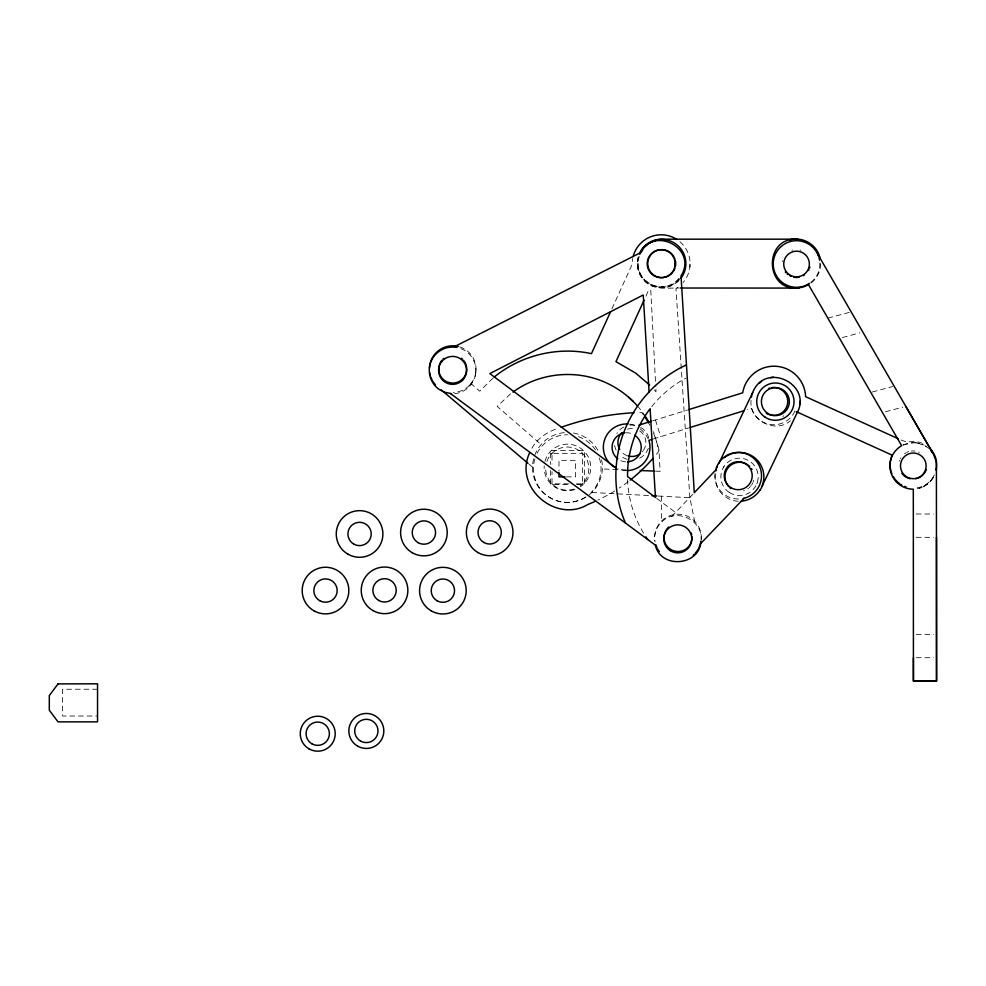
<?xml version="1.0" encoding="UTF-8"?>
<svg xmlns="http://www.w3.org/2000/svg" width="986" height="986" viewBox="0 0 986 986"><rect width="100%" height="100%" fill="white"/><g stroke="black" fill="none" stroke-linecap="round" stroke-linejoin="round"><path stroke-width="0.74" stroke-dasharray="4.93 3.7" d="M689.88 267.107L689.88 264.1M564.362 432.632A34.966 34.966 0 0 0 542.164 443.318C535.854 449.986 532.341 459.082 532.489 468.264A34.966 34.966 0 0 0 585.622 497.326M751.049 400.353C748.966 420.406 775.304 434.037 790.464 420.775M700.923 541.634C704.435 521.15 676.889 507.038 662.21 521.52A23.307 23.307 0 0 0 654.507 537.604L654.544 540.661M820.685 263.607C820.709 271.101 817.074 278.483 811.108 283.019M601.571 459.858A34.966 34.966 0 0 1 602.384 468.942C601.928 478.099 597.836 486.985 591.095 493.21A34.966 34.966 0 0 1 589.369 494.701M715.06 473.169L714.924 476.213A23.307 23.307 0 0 0 740.24 498.941M475.671 373.164C476.719 366.016 473.896 358.51 468.707 353.543A23.307 23.307 0 0 0 456.629 347.429M638.275 256.902C635.687 265.246 638.287 274.761 644.413 280.911C653.225 290.303 667.128 287.85 678.578 288.023M638.829 257.075C630.473 280.246 664.86 298.388 679.268 278.397M756.829 483.756L757.248 482.61M794.975 411.063L794.679 411.717A23.307 23.307 0 0 1 751.702 408.956L751.517 408.364L747.117 409.732M611.887 308.901L632.272 264.1A28.902 28.902 0 0 1 632.753 258.455M645.953 296.059L648.726 289.81L650.809 290.685L655.727 386.376M923.611 486.764L929.786 482.339L934.21 476.164M723.231 467.734L723.872 466.686M531.898 448.248C537.518 438.03 547.859 431.486 558.791 428.158M933.483 477.507L927.493 484.348L919.346 488.378M470.581 384.096L472.368 381.631M651.771 406.639L653.447 404.519A110.715 110.715 0 0 1 685.862 378.168M469.558 385.23L470.593 384.096M671.737 516.528L694.292 492.704M551.174 454.226L552.148 453.203M582.369 483.966L583.342 482.943M493.012 378.069L479.738 391.208L470.988 383.591M510.501 393.882L497.203 406.417L541.092 444.501M810.751 282.489C816.852 277.855 820.352 270.102 819.797 262.461M623.744 427.024L623.263 427.271A17.489 17.489 0 0 0 616.817 433.606M902.966 444.969L908.722 443.01L916.314 442.751M903.003 445.056L913.27 442.554M922.23 487.392L916.351 488.97L917.855 488.723M652.695 420.837L687.452 410.016M653.287 438.967L688.499 427.998M827.858 318.145L849.673 312.279M842.438 337.545L859.891 332.849M872.265 392.034L892.638 386.549M885.391 411.815L902.856 407.119M454.62 393.599C466.489 392.835 476.115 381.927 476.016 370.132A23.307 23.307 0 0 0 469.915 353.37L468.831 352.273A23.307 23.307 0 0 0 459.747 346.887M566.506 476.854L575.528 476.854L575.528 460.314L558.988 460.314L558.988 470.84M568.786 483.83L552.012 483.83L552.012 471.628M576.403 483.83L582.504 483.83L582.504 453.338L552.012 453.338L552.012 464.012M567.443 484.36L550.545 484.36L550.545 470.532M576.662 484.36L584.353 484.36L584.353 450.565L550.545 450.565L550.545 464.394M916.216 514.014L933.606 514.002M916.24 537.321L933.619 537.321M916.302 634.405L933.643 634.392M916.302 657.724L933.643 657.724M97.54 689.239L62.574 689.239L62.574 716.033L97.54 716.033M626.393 469.952L602.384 468.942M655.505 471.135L660.09 471.333L658.981 449.69L653.521 431.671M591.846 492.482L649.281 495.551M658.303 496.032L689.88 497.72L694.625 521.2M914.798 442.603L920.764 443.786M917.818 442.997L926.224 446.473M922.193 444.329L923.586 444.957M900.982 439.978L907.256 442.32A23.307 23.307 0 0 1 924.954 444.563M924.93 445.672L928.652 448.334M656.639 498.361L675.57 512.523M529.038 464.172L532.502 467.081M581.617 452.5L582.64 453.474M551.877 483.695L552.899 484.668M654.421 390.086L656.01 391.91L655.801 387.757M655.456 419.987L660.657 436.675M819.403 259.441L819.649 260.945M475.893 371.648L475.905 371.648A23.307 23.307 0 0 1 471.53 382.901M689.88 497.72L675.952 288.553A28.902 28.902 0 0 0 679.071 286.408M661.372 496.204L661.372 521.2M643.55 533.118A110.715 110.715 0 0 1 627.577 479.529M573.482 433.027A34.966 34.966 0 0 1 599.439 453.338M678.725 278.693A23.072 23.072 0 0 1 639.224 256.582M637.4 405.936A93.239 93.239 0 0 1 644.856 415.587M679.946 241.73A28.902 28.902 0 0 1 683.15 282.489M469.57 385.23A23.307 23.307 0 0 1 453.24 392.416M544.938 461.423A23.307 23.307 0 0 1 581.025 448.519A23.307 23.307 0 0 1 580.397 486.837M574.937 489.537A23.307 23.307 0 0 1 544.186 465.934M701.231 539.268A23.307 23.307 0 0 0 661.668 520.891L660.608 522.001A23.307 23.307 0 0 0 655.086 541.856M546.897 461.473A21.556 21.556 0 0 1 579.965 451.169A21.556 21.556 0 0 1 580.236 485.802M574.012 489.056A21.556 21.556 0 0 1 545.751 466.982M639.754 430.919A13.989 13.989 0 0 1 643.439 450.355M642.897 451.095A13.989 13.989 0 0 1 642.305 451.798M627.269 455.68A13.989 13.989 0 0 1 620.712 450.898M627.503 429.206A13.989 13.989 0 0 1 635.613 429.009M643.513 414.946A93.239 93.239 0 0 0 641.726 412.481A257.358 257.358 0 0 0 636.586 412.641M648.406 422.686A93.239 93.239 0 0 1 649.86 425.36M653.706 433.667A93.239 93.239 0 0 1 658.858 451.206A167.793 167.793 0 0 1 654.593 456.481M628.119 481.723A167.793 167.793 0 0 1 619.282 488.033M614.709 490.966A167.793 167.793 0 0 1 598.034 500.05M599.365 457.997A33.807 33.807 0 0 1 590.947 492.692M585.795 496.858A33.807 33.807 0 0 1 535.349 457.442M537.074 453.363A33.807 33.807 0 0 1 567.554 434.789M578.4 436.675A33.807 33.807 0 0 1 595.532 450.047M648.381 448.248A17.489 17.489 0 0 1 639.47 458.231M627.207 459.328A17.489 17.489 0 0 1 620.231 455.52M616.127 450.072A17.489 17.489 0 0 1 614.524 444.612M629.746 425.126A17.489 17.489 0 0 1 637.646 425.977M640.752 427.419A17.489 17.489 0 0 1 649.059 439.226M934.346 475.018A23.307 23.307 0 0 1 915.02 488.058M626.751 470.581A23.307 23.307 0 0 1 617.828 468.843M629.586 424.14A23.307 23.307 0 0 1 635.477 425.693L636.155 426.001A31.342 31.342 0 0 1 637.523 426.864M640.136 428.787A31.342 31.342 0 0 1 648.196 438.869M625.642 461.855A14.568 14.568 0 0 1 618.518 459.402M625.728 432.78A14.568 14.568 0 0 1 633.123 434.271M899.528 461.214A14.026 14.026 0 0 1 899.799 460.339M900.526 458.65A14.026 14.026 0 0 1 900.957 457.849M904.606 453.77A14.026 14.026 0 0 1 906.134 452.759M906.947 452.34A14.026 14.026 0 0 1 908.648 451.65M911.335 451.046A14.026 14.026 0 0 1 914.996 451.083M918.521 452.056A14.026 14.026 0 0 1 919.359 452.451M783.784 415.759A17.489 17.489 0 0 1 782.822 416.388M753.624 480.428A14.568 14.568 0 0 1 753.033 482.24M752.651 483.115A14.568 14.568 0 0 1 751.726 484.779M751.184 485.556A14.568 14.568 0 0 1 750.58 486.308M749.939 487.01A14.568 14.568 0 0 1 749.261 487.663M748.522 488.28A14.568 14.568 0 0 1 747.758 488.846M744.368 490.572A14.568 14.568 0 0 1 743.456 490.868M738.231 501.282A24.477 24.477 0 0 1 715.207 473.97M782.527 261.684A13.989 13.989 0 0 1 782.687 260.785M791.906 250.271A13.989 13.989 0 0 1 792.781 250M800.016 250A13.989 13.989 0 0 1 800.891 250.271M678.799 280.69A24.157 24.157 0 0 1 638.386 257.346M679.65 279.334A23.849 23.849 0 0 1 638.682 257.432M729.357 492.482A18.648 18.648 0 0 0 758.135 477.816A18.648 18.648 0 0 0 731.045 460.228A18.648 18.648 0 0 0 729.357 492.482"/><path stroke-width="1.48" d="M675.151 263.299L675.09 265.135M760.033 490.178A23.109 23.109 0 0 0 762.24 485.913L796.737 413.59C813.438 384.429 765.062 360.777 752.651 392.564L718.806 463.519M799.683 404.506L799.856 401.314M936.404 468.892L936.145 461.3L933.471 454.189L816.716 252.342A23.307 23.307 0 0 0 784.868 243.825A23.307 23.307 0 0 0 776.364 275.673A23.307 23.307 0 0 0 808.212 284.178L901.623 445.684A23.307 23.307 0 0 0 913.307 489.179L913.43 681.03L936.54 681.018L936.515 537.321M936.158 470.396L936.404 468.892L936.54 681.018L913.43 681.03L913.406 657.724M751.418 397.185L751.763 395.632M700.923 541.634C699.296 566.075 660.694 569.119 655.345 545.159L450.528 393.587M752.207 394.104L752.651 392.564M762.24 485.913L762.683 484.372A24.367 24.367 0 0 0 734.447 453.005M529.544 453.03C513.447 487.294 556.129 523.849 588.075 504.376A167.793 167.793 0 0 0 595.569 501.196M639.532 253.55C643.34 244.368 653.471 238.526 663.319 239.179L794.605 239.179C806.486 238.168 818.109 247.092 820.216 258.825M610.617 311.699L591.44 353.654C557.682 346.259 520.916 355.231 494.171 377.096M644.031 300.237L615.967 361.652L635.711 373.139L649.614 385.021M639.889 254.215C652.744 224.451 698.334 248.497 681.03 275.92L694.292 492.704L715.589 470.174C717.364 462.73 723.058 456.382 730.269 453.819A23.307 23.307 0 0 1 760.379 468.473A23.307 23.307 0 0 1 744.738 498.103L743.259 498.472M441.309 362.108L441.876 361.394M700.43 543.841L744.06 498.275M462.04 380.695L462.693 380.054M761.525 381.459L759.01 383.443M512.966 392.095C540.229 371.993 578.215 368.9 608.461 383.887A93.239 93.239 0 0 1 637.4 405.936M808.212 284.178L809.506 283.376M808.446 284.794L802.542 287.246L796.207 288.085L680.106 288.023M451.563 393.673L444.131 392.108L438.807 389.187A23.307 23.307 0 0 1 429.625 366.336L429.945 364.845A23.307 23.307 0 0 1 453.597 347.097L640.678 252.626M686.392 364.931L681.77 367.149A122.375 122.375 0 0 0 649.873 391.06L644.524 397.025A122.375 122.375 0 0 0 616.583 462.348L615.979 470.322A122.375 122.375 0 0 0 623.214 517.514L625.42 523.011M638.903 425.139L651.315 421.269M688.709 409.621L742.729 392.798A31.663 31.663 0 0 1 805.624 396.692L898.184 438.708M651.832 439.423L648.887 440.335L649.133 441.136A23.307 23.307 0 0 1 628.279 470.519M689.941 427.554L744.196 410.644M797.81 239.179C762.757 236.615 764.581 292.719 799.399 287.863M773.468 377.231L770.288 377.687M565.003 476.854L558.988 476.854L558.988 472.343M454.595 347.208L455.125 347.208A23.307 23.307 0 0 1 456.629 347.429M640.185 470.507L653.965 471.074M652.153 495.699L656.836 495.958M448.729 382.519L449.616 382.753M796.368 411.692L892.182 455.175L891.825 455.976A23.307 23.307 0 0 0 890.9 470.938M616.151 468.067L489.832 373.571L643.229 294.999L649.084 391.935M528.04 463.346L441.371 389.975M628.748 397.333L633.209 401.499M930.809 450.479L932.657 452.907L905.764 406.331M647.79 539.564L647.506 539.182A110.715 110.715 0 0 1 645.867 536.791M648.8 422.07L648.098 420.751A93.239 93.239 0 0 0 644.856 415.587M817.443 253.685L818.614 256.496M819.058 257.95L819.403 259.441M641.812 251.147A23.072 23.072 0 0 1 642.675 249.914M633.148 256.606A28.902 28.902 0 0 1 676.914 239.475M435.529 384.86A23.307 23.307 0 0 1 432.792 381.2M432.041 379.881A23.307 23.307 0 0 1 430.808 377.083M430.34 375.629A23.307 23.307 0 0 1 429.674 372.659M429.428 368.098A23.307 23.307 0 0 1 452.204 345.815L453.745 345.827A23.307 23.307 0 0 1 458.256 346.468M466.082 364.993A13.989 13.989 0 0 1 451.859 383.073A13.989 13.989 0 0 1 439.953 363.39M440.348 362.577A13.989 13.989 0 0 1 441.864 360.284M443.108 358.941A13.989 13.989 0 0 1 443.799 358.337M461.534 358.263A13.989 13.989 0 0 1 462.224 358.867M463.482 360.198A13.989 13.989 0 0 1 464.049 360.913M464.554 361.677A13.989 13.989 0 0 1 465.022 362.466M465.429 363.292A13.989 13.989 0 0 1 465.786 364.13M691.95 536.618A13.989 13.989 0 0 1 676.162 551.396A13.989 13.989 0 0 1 664.749 533.032M665.069 532.181A13.989 13.989 0 0 1 665.451 531.343M665.883 530.542A13.989 13.989 0 0 1 667.473 528.311M668.101 527.646A13.989 13.989 0 0 1 668.767 527.017M691.235 533.032A13.989 13.989 0 0 1 691.704 534.806M700.812 542.288A23.307 23.307 0 0 1 698.803 548.031M698.063 549.375A23.307 23.307 0 0 1 695.364 553.06M694.317 554.169A23.307 23.307 0 0 1 693.195 555.192M659.363 551.544A23.307 23.307 0 0 1 657.699 548.992M656.984 547.637A23.307 23.307 0 0 1 655.85 544.814M640.296 453.646A13.989 13.989 0 0 1 636.253 455.766L635.378 456.025A13.989 13.989 0 0 1 628.144 455.963M619.701 449.37A13.989 13.989 0 0 1 622.08 432.509M645.226 417.472A93.239 93.239 0 0 1 648.406 422.686M652.818 458.539A167.793 167.793 0 0 1 630.264 480.059M561.207 427.283A257.358 257.358 0 0 1 634.023 412.764M615.079 467.5A23.307 23.307 0 0 1 628.07 424.005M929.798 448.248A23.307 23.307 0 0 1 936.269 469.25M905.998 486.911A23.307 23.307 0 0 1 904.569 486.381M901.82 485.038A23.307 23.307 0 0 1 900.526 484.237M899.281 483.362A23.307 23.307 0 0 1 895.929 480.244M894.968 479.073A23.307 23.307 0 0 1 893.254 476.546M891.899 473.822A23.307 23.307 0 0 1 891.356 472.393M634.774 435.22A14.568 14.568 0 0 1 627.552 461.855M617.741 458.847A14.568 14.568 0 0 1 624.779 432.866M926.273 469.595A14.026 14.026 0 0 1 925.953 470.445M925.558 471.283A14.026 14.026 0 0 1 924.092 473.6M923.5 474.303A14.026 14.026 0 0 1 919.125 477.606M918.286 477.976A14.026 14.026 0 0 1 915.649 478.74M910.177 478.691A14.026 14.026 0 0 1 905.924 477.051M905.148 476.558A14.026 14.026 0 0 1 903.706 475.425M903.04 474.796A14.026 14.026 0 0 1 901.845 473.403M771.644 387.609A13.989 13.989 0 0 1 787.703 402.51A13.989 13.989 0 0 1 769.548 414.773M768.686 414.465A13.989 13.989 0 0 1 767.847 414.108M767.034 413.689A13.989 13.989 0 0 1 766.245 413.22M768.994 388.287A13.989 13.989 0 0 1 769.856 388.003M730.786 488.514A14.568 14.568 0 0 1 730.047 487.922M728.679 486.591A14.568 14.568 0 0 1 729.406 466.341A14.568 14.568 0 0 1 749.668 466.403M751.517 468.596A14.568 14.568 0 0 1 752.022 469.398M716.773 467.771A23.109 23.109 0 0 1 717.414 466.304M759.947 490.116A24.367 24.367 0 0 1 741.423 501.135M715.885 470.84A24.367 24.367 0 0 1 716.329 469.311M724.427 457.701A24.367 24.367 0 0 1 725.708 456.764M727.052 455.902A24.367 24.367 0 0 1 729.887 454.447M731.378 453.868A24.367 24.367 0 0 1 732.894 453.387M794.605 288.023A24.477 24.477 0 0 1 791.438 287.604M789.872 239.968A24.477 24.477 0 0 1 794.605 239.179M809.9 267.132A13.989 13.989 0 0 1 809.642 268.007M808.939 269.696A13.989 13.989 0 0 1 808.508 270.497M804.169 275.143A13.989 13.989 0 0 1 803.393 275.624M799.128 277.226A13.989 13.989 0 0 1 793.668 277.226M791.043 276.425A13.989 13.989 0 0 1 790.217 276.055M787.888 274.601A13.989 13.989 0 0 1 787.173 274.022M785.879 272.728A13.989 13.989 0 0 1 785.3 272.025M640.05 252.921A24.157 24.157 0 0 1 674.473 243.086A24.157 24.157 0 0 1 680.882 278.311M641.06 251.676A23.849 23.849 0 0 1 641.886 250.358M644.856 246.746A23.849 23.849 0 0 1 647.198 244.688M649.799 242.95A23.849 23.849 0 0 1 652.596 241.57M654.051 241.028A23.849 23.849 0 0 1 655.542 240.572M658.599 239.955A23.849 23.849 0 0 1 664.835 239.955M675.435 260.871A13.989 13.989 0 0 1 675.435 266.331M674.954 268.093A13.989 13.989 0 0 1 674.264 269.794M673.832 270.595A13.989 13.989 0 0 1 673.339 271.372M672.809 272.124A13.989 13.989 0 0 1 654.199 275.402A13.989 13.989 0 0 1 649.306 257.149A13.989 13.989 0 0 1 667.066 250.678M667.904 251.06A13.989 13.989 0 0 1 668.705 251.492M669.482 251.972A13.989 13.989 0 0 1 672.809 255.091M673.339 255.83A13.989 13.989 0 0 1 673.832 256.606M674.634 258.258A13.989 13.989 0 0 1 674.954 259.108M438.61 369.775L438.597 370.687A13.989 13.989 0 0 0 443.601 381.101L444.316 381.668A13.989 13.989 0 0 0 466.353 372.807L466.489 371.907A13.989 13.989 0 0 0 453.646 356.439A13.989 13.989 0 0 0 438.61 369.775M627.614 470.84L627.552 476.595L655.456 497.474L650.107 408.771L648.973 410.213A110.715 110.715 0 0 0 627.614 470.84M58.038 683.89L49.3 695.561L49.3 710.216L58.038 721.863L97.54 721.863L97.54 683.816L58.038 683.89M478.013 552.567A23.307 23.307 0 0 0 512.979 532.378A23.307 23.307 0 0 0 478.013 512.202A23.307 23.307 0 0 0 478.013 552.567M412.259 552.727A23.307 23.307 0 0 0 447.213 532.539A23.307 23.307 0 0 0 412.259 512.35A23.307 23.307 0 0 0 412.259 552.727M313.856 610.753A23.307 23.307 0 0 0 348.822 590.565A23.307 23.307 0 0 0 313.856 570.376A23.307 23.307 0 0 0 313.856 610.753M319.686 600.659A11.659 11.659 0 0 0 337.163 590.565A11.659 11.659 0 0 0 319.686 580.471A11.659 11.659 0 0 0 319.686 600.659M372.893 610.531A23.307 23.307 0 0 0 407.859 590.355A23.307 23.307 0 0 0 372.893 570.167A23.307 23.307 0 0 0 372.893 610.531M431.227 610.839A23.307 23.307 0 0 0 466.193 590.651A23.307 23.307 0 0 0 431.227 570.463A23.307 23.307 0 0 0 431.227 610.839M347.922 554.157A23.307 23.307 0 0 0 382.888 533.968A23.307 23.307 0 0 0 347.922 513.78A23.307 23.307 0 0 0 347.922 554.157M378.723 600.449A11.659 11.659 0 0 0 396.212 590.355A11.659 11.659 0 0 0 378.723 580.261A11.659 11.659 0 0 0 378.723 600.449M483.843 542.473A11.659 11.659 0 0 0 501.319 532.378A11.659 11.659 0 0 0 483.843 522.297A11.659 11.659 0 0 0 483.843 542.473M353.752 544.062A11.659 11.659 0 0 0 371.229 533.968A11.659 11.659 0 0 0 353.752 523.874A11.659 11.659 0 0 0 353.752 544.062M418.076 542.633A11.659 11.659 0 0 0 435.565 532.539A11.659 11.659 0 0 0 418.076 522.444A11.659 11.659 0 0 0 418.076 542.633M437.057 600.745A11.659 11.659 0 0 0 454.534 590.651A11.659 11.659 0 0 0 437.057 580.557A11.659 11.659 0 0 0 437.057 600.745M311.909 743.801A11.659 11.659 0 0 0 329.386 733.707A11.659 11.659 0 0 0 311.909 723.613A11.659 11.659 0 0 0 311.909 743.801M309 748.842A17.477 17.477 0 0 0 335.215 733.707A17.477 17.477 0 0 0 309 718.572A17.477 17.477 0 0 0 309 748.842M357.598 746.094A17.477 17.477 0 0 0 383.825 730.946A17.477 17.477 0 0 0 357.598 715.811A17.477 17.477 0 0 0 357.598 746.094M360.519 741.041A11.659 11.659 0 0 0 377.995 730.946A11.659 11.659 0 0 0 360.519 720.852A11.659 11.659 0 0 0 360.519 741.041M730.909 487.639A13.989 13.989 0 0 0 752.207 476.09A13.989 13.989 0 0 0 731.563 463.42A13.989 13.989 0 0 0 730.909 487.639M653.743 275.562A13.989 13.989 0 0 0 675.151 264.223A13.989 13.989 0 0 0 654.618 251.356A13.989 13.989 0 0 0 653.743 275.562M670.27 550.656A13.989 13.989 0 0 0 691.753 539.465A13.989 13.989 0 0 0 671.318 526.45A13.989 13.989 0 0 0 670.27 550.656M765.222 417.275A18.648 18.648 0 0 0 794.001 402.608A18.648 18.648 0 0 0 766.911 385.021A18.648 18.648 0 0 0 765.222 417.275M768.156 413.602A13.989 13.989 0 0 0 789.367 401.906A13.989 13.989 0 0 0 768.624 389.384A13.989 13.989 0 0 0 768.156 413.602M906.183 476.534A12.818 12.818 0 0 0 926.088 466.698A12.818 12.818 0 0 0 907.613 454.386A12.818 12.818 0 0 0 906.183 476.534M789.429 274.675A12.818 12.818 0 0 0 809.333 264.84A12.818 12.818 0 0 0 790.871 252.515A12.818 12.818 0 0 0 789.429 274.675"/></g></svg>
